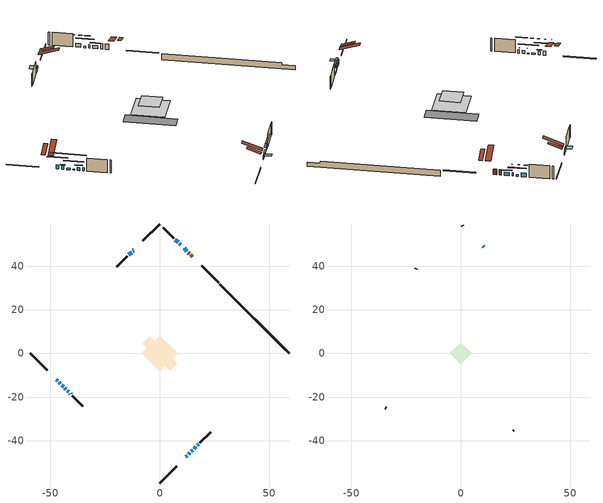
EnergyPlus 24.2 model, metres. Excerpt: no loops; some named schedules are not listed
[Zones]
conditioned space
 floor adiabatic (AdiabaticFloorConstruction): -8.14,0 0,8.14 8.14,0 0,-8.14 z2.99
 floor foundation (Slab1 construction): -7.92,4.53 -4.53,7.92 7.92,-4.53 4.53,-7.92 z-1.76
 wall outside (RimJoist1 construction): 0,-59.21 7.76,-51.45 / -59.21,0 -51.45,-7.76 / 0,59.21 -7.76,51.45 / 26.87,32.34 19.11,40.1 z0.55:0.85
 wall outside (AdiabaticWallConstruction 1): 14.95,44.26 14.15,45.06 / 13.5,45.71 13.04,46.17 z0.55:2.58
 wall outside (AdiabaticWallConstruction): 12.38,46.83 11.16,48.05 / -42.26,-16.95 -41.66,-17.55 z0.55:1.67; 11.92,-47.29 12.53,-46.68 / 13.19,-46.02 13.8,-45.41 / -47.29,-11.92 -46.68,-12.53 / 8.35,50.86 7.13,52.08 / -12.9,46.31 -14.12,45.09 z0.55:1.97; 14.45,-44.76 15.03,-44.18 z0.55:1.47; -46.02,-13.19 -45.45,-13.76 z0.55:1.92; 9.55,49.66 9.01,50.2 z0.55:1.11; 15.68,-43.53 16.51,-42.7 / -44.79,-14.42 -44,-15.21 z0.55:1.06; 17.17,-42.04 17.73,-41.48 z0.55:1.16; -43.35,-15.86 -42.91,-16.3 z0.55:0.83; -11.92,47.29 -12.24,46.97 / -41.01,-18.2 -40.65,-18.56 z0.55:1.77
 wall outside (Wall1 construction): 18.38,-40.83 23.24,-35.97 / -39.99,-19.22 -35.13,-24.08 / -14.78,44.43 -19.64,39.57 / 6.48,52.73 1.62,57.59 z0.55:5.43
 wall foundation (FoundationWall1 construction): 27.53,31.68,-1.76 27.53,31.68,0.55 56.04,3.17,0.55 56.04,3.17,-0.25 59.21,0,-0.25 59.21,0,-1.76
 window (WindowConstruction): 12.38,46.83 11.16,48.05 z0.55:1.67
 window (WindowConstruction 4): 11.92,-47.29 12.53,-46.68 z0.55:1.97
 window (WindowConstruction 5): 13.19,-46.02 13.8,-45.41 z0.55:1.97
 window (WindowConstruction 6): 14.45,-44.76 15.03,-44.18 z0.55:1.46
 window (WindowConstruction 7): -47.29,-11.92 -46.68,-12.53 z0.55:1.97
 window (WindowConstruction 8): -46.02,-13.19 -45.45,-13.76 z0.55:1.92
 window (WindowConstruction 11): 9.55,49.66 9.01,50.2 z0.55:1.11
 window (WindowConstruction 12): 15.69,-43.52 16.51,-42.7 z0.55:1.06
 window (WindowConstruction 13): 17.17,-42.04 17.72,-41.49 z0.55:1.16
 window (WindowConstruction 14): -44.79,-14.42 -44,-15.21 z0.55:1.06
 window (WindowConstruction 15): -43.34,-15.87 -42.91,-16.3 z0.55:0.83
 window (WindowConstruction 1): -42.26,-16.95 -41.66,-17.55 z0.55:1.67
 window (WindowConstruction 9): -11.92,47.29 -12.24,46.97 z0.55:1.77
 window (WindowConstruction 10): -41.01,-18.2 -40.65,-18.56 z0.55:1.77
 window (WindowConstruction 2): 8.35,50.86 7.13,52.08 z0.55:1.97
 window (WindowConstruction 3): -12.9,46.31 -14.12,45.09 z0.55:1.97
 door (Door): 14.95,44.26 14.16,45.05 z0.55:2.58
 door (Door 1): 13.5,45.71 13.04,46.17 z0.55:2.58
 ceiling adiabatic (AdiabaticFloorConstruction): 0,-8.14 8.14,0 0,8.14 -8.14,0 z2.99
 roof outside (Roof1 construction): 9.32,-49.89,5.43 5.89,-46.45,7.05 4.99,-47.36,7.05 8.42,-50.79,5.43; -49.89,-9.32,5.43 -46.45,-5.89,7.05 -47.36,-4.99,7.05 -50.79,-8.42,5.43; -9.32,49.89,5.43 -5.89,46.45,7.05 -4.99,47.36,7.05 -8.42,50.79,5.43; 17.55,41.66,5.43 14.11,38.23,7.05 15.02,37.33,7.05 18.45,40.76,5.43
attic - vented
 floor to conditioned space (Floor1 construction Reversed): -4.99,0 0,4.99 4.99,0 0,-4.99 z5.43
 wall outside (AdiabaticWallConstruction): 10.5,48.71 10.21,49 z0.55:1.77
 wall outside (Wall3 construction): 23.9,-35.31 24.2,-35.01 / -34.47,-24.74 -34.17,-25.04 / -20.29,38.92 -20.6,38.61 / 0.96,58.25 0.66,58.55 z0.55:5.43
 window (WindowConstruction 16): 10.5,48.71 10.21,49 z0.55:1.77
 roof outside (Roof2 construction): 11.26,-47.95,5.43 6.4,-43.09,7.72 5.12,-44.37,7.72 9.98,-49.23,5.43; -47.95,-11.26,5.43 -43.09,-6.4,7.72 -44.37,-5.12,7.72 -49.23,-9.98,5.43; -11.26,47.95,5.43 -6.4,43.09,7.72 -5.12,44.37,7.72 -9.98,49.23,5.43; 15.61,43.6,5.43 10.75,38.74,7.72 12.03,37.46,7.72 16.89,42.32,5.43
shading: 10.52,48.69 13.03,46.18 13.19,46.35 10.68,48.86 z2.58; 12.74,-46.47 11.71,-47.5 13.65,-49.44 14.68,-48.41 z2.27; 14.23,-44.98 12.75,-46.46 13.02,-46.72 14.5,-45.25 z2.58; 15.24,-43.97 14.24,-44.97 14.45,-45.18 15.45,-44.18 z1.76; -44.52,-14.69 -49.45,-9.76 -49.61,-9.92 -44.69,-14.85 z5.02; -45.18,-14.03 -46.29,-12.92 -46.56,-13.19 -45.45,-14.3 z2.3; 7.11,52.1 11.45,47.76 11.72,48.03 7.38,52.37 z3.8; 18.72,-40.49 13.48,-45.73 13.75,-46 18.99,-40.76 z4.18; 19.93,-39.28 14.96,-44.25 15.17,-44.46 20.14,-39.49 z4.28; -40.12,-19.09 -48.67,-10.54 -48.83,-10.7 -40.28,-19.25 z6.55; -40.71,-18.5 -45.55,-13.66 -45.71,-13.82 -40.87,-18.67 z3.95; -41.02,-18.19 -42.9,-16.31 -43.06,-16.47 -41.18,-18.35 z2.58; 4.98,54.23 10.51,48.7 10.67,48.86 5.14,54.39 z5.02; -14.33,44.88 -12.69,46.52 -14.28,48.12 -15.93,46.48 z2.27
[Building]
Building 1: Terrain=Suburbs
[Site:Location]
Mont Joli AP_QC: Latitude {deg}=48.61; Longitude {deg}=-68.21; Time Zone {hr}=-5; Elevation {m}=52; Keep Site Location Information=Yes
[Site:GroundTemperature:Shallow]
-0.843868, -3.04892, -3.2255, -2.1791, 2.02165, 6.20283, 9.82768, 12.1239, 12.319, 10.4514, 6.91898, 2.86606
[Site:WaterMainsTemperature]
Calculation Method=Schedule; Temperature Schedule=mains temperature schedule
[Material] Roughness=Rough; Thermal Absorptance=0.9
Name | Thickness {m} | Conductivity {W/m-K} | Density {kg/m3} | Specific Heat {J/kg-K} | Solar Absorptance | Visible Absorptance
asphalt or fiberglass shingles | 0.00635 | 0.162714 | 1121.4 | 1465.45 | 0.4 | 0.4
ceiling loosefill ins | 0.169333 | 0.0480833 | 16.02 | 1046.75 | 0.7 | 0.7
ceiling stud and cavity | 0.1397 | 0.26623 | 65.682 | 1177.47 | 0.7 | 0.7
concrete 4.0 in. | 0.1016 | 1.803125 | 2242.8 | 837.4 | 0.7 | 0.7
concrete 8.0 in. | 0.2032 | 1.803125 | 2242.8 | 837.4 | 0.7 | 0.7
door material | 0.04445 | 0.188738 | 512.64 | 1214.23 | 0.7 | 0.7
door material 1 | 0.04445 | 0.0451087 | 512.64 | 1214.23 | 0.7 | 0.7
floor covering | 0.0127 | 0.0433444 | 54.468 | 1339.84 | 0.6 | 0.6
floor rigid ins; wall rigid ins | 0.512978 | 0.029427 | 32.04 | 1214.23 | 0.7 | 0.7
floor stud and cavity | 0.1397 | 1.75129 | 37.0049 | 1207.88 | 0.7 | 0.7
furniture material conditioned space 1 | 0.1524 | 0.115458 | 640.8 | 1214.23 | 0.6 | 0.6
gypsum board | 0.0127 | 0.160291 | 801 | 837.4 | 0.6 | 0.6
gypsum board 1 | 0.0127 | 0.160291 | 801 | 837.4 | 0.7 | 0.7
osb sheathing 0.5 in. | 0.0127 | 0.115458 | 512.64 | 1214.23 | 0.7 | 0.7
osb sheathing 0.75 in. | 0.01905 | 0.115458 | 512.64 | 1214.23 | 0.7 | 0.7
osb sheathing 2.0 in. | 0.0508 | 0.115458 | 512.64 | 1214.23 | 0.7 | 0.7
rim joist stud and cavity | 0.0508 | 0.0643141 | 125.044 | 1163.47 | 0.6 | 0.6
roof stud and cavity | 0.0889 | 1.36387 | 78.34581 | 1123.46 | 0.7 | 0.7
wall stud and cavity | 0.1397 | 0.157732 | 139.0536 | 1170.24 | 0.7 | 0.7
wall stud and cavity 1 | 0.0889 | 6.1454 | 50.32683 | 1063.81 | 0.6 | 0.6
wall stud and cavity 2 | 0.0889 | 0.380278 | 52.3479 | 1209.89 | 0.7 | 0.7
wall stud and cavity 3 | 0.0889 | 0.391764 | 83.0341 | 1211.67 | 0.7 | 0.7
wood siding | 0.0254 | 0.102417 | 544.68 | 1172.36 | 0.4 | 0.4
wood siding 1 | 0.00254 | 0.102417 | 544.68 | 1172.36 | 0.4 | 0.4
wood siding 2; wood siding 3; wood siding 4 | 0.0254 | 0.102417 | 544.68 | 1172.36 | 0.7 | 0.7
[WindowMaterial:SimpleGlazingSystem]
Name | U-Factor {W/m2-K} | Solar Heat Gain Coefficient
WindowMaterial | 2.95994 | 0.56
WindowMaterial 1 | 2.96164 | 0.56
WindowMaterial 10 | 3.03546 | 0.46
WindowMaterial 11 | 3.08259 | 0.31
WindowMaterial 12 | 2.986628 | 0.6
WindowMaterial 2 | 2.95029 | 0.58
WindowMaterial 3 | 2.97414 | 0.54
WindowMaterial 4 | 2.95653 | 0.57
WindowMaterial 5 | 5.37025 | 0.69
WindowMaterial 6 | 5.40489 | 0.69
WindowMaterial 7 | 3.0559 | 0.43
WindowMaterial 8 | 3.03376 | 0.46
WindowMaterial 9 | 2.98606 | 0.6
[Construction]
AdiabaticFloorConstruction: floor stud and cavity, floor rigid ins, osb sheathing 0.75 in., floor covering
AdiabaticWallConstruction: wood siding 3, wall rigid ins, wall stud and cavity 2, gypsum board
AdiabaticWallConstruction 1: wood siding 4, wall rigid ins, wall stud and cavity 2, gypsum board
Door: door material
Door 1: door material 1
Floor1 construction Reversed: gypsum board, ceiling stud and cavity, ceiling loosefill ins
FoundationWall1 construction: concrete 8.0 in., gypsum board 1
furniture construction conditioned space 1: furniture material conditioned space 1
PartitionWallConstruction: gypsum board, wall stud and cavity 3, gypsum board
RimJoist1 construction: wood siding 2, osb sheathing 2.0 in., rim joist stud and cavity
Roof1 construction: asphalt or fiberglass shingles, osb sheathing 0.5 in., roof stud and cavity, gypsum board
Roof2 construction: asphalt or fiberglass shingles
Slab1 construction: concrete 4.0 in.
Wall1 construction: wood siding, osb sheathing 0.5 in., wall stud and cavity, gypsum board
Wall3 construction: wood siding 1, wall stud and cavity 1
WindowConstruction: WindowMaterial
WindowConstruction 1: WindowMaterial 1
WindowConstruction 10: WindowMaterial 6
WindowConstruction 11: WindowMaterial 7
WindowConstruction 12: WindowMaterial 8
WindowConstruction 13: WindowMaterial 9
WindowConstruction 14: WindowMaterial 10
WindowConstruction 15: WindowMaterial 11
WindowConstruction 16: WindowMaterial 12
WindowConstruction 2; WindowConstruction 3; WindowConstruction 4; WindowConstruction 5; WindowConstruction 7: WindowMaterial 2
WindowConstruction 6: WindowMaterial 3
WindowConstruction 8: WindowMaterial 4
WindowConstruction 9: WindowMaterial 5
[Zone] Multiplier=1; Part of Total Floor Area=Yes
Name | Volume {m3}
attic - vented | 18.5334
conditioned space | 481.6
[Space]
Name | Zone | Volume {m3}
attic - vented 1 | attic - vented | 18.5334
conditioned space 1 | conditioned space | 481.6
[ZoneInfiltration:EffectiveLeakageArea]
infil attic - vented 1: Zone or Space=attic - vented 1; Schedule=Always On Discrete; Effective Air Leakage Area {cm2}=1732.87; Stack Coefficient=0.000498585; Wind Coefficient=1.50865e-05
[ZoneMixing]
whole house fan mix: Zone or Space=attic - vented; Schedule=Always On Continuous; Design Flow Rate Calculation Method=Flow/Zone; Design Flow Rate {m3/s}=0; Source Zone or Space=conditioned space
[SurfaceProperty:ExposedFoundationPerimeter]
Slab1: Exposed Perimeter Calculation Method=TotalExposedPerimeter; Total Exposed Perimeter {m}=44.807
[InternalMass] Zone or ZoneList=conditioned space; Space or SpaceList=conditioned space 1
Name | Construction | Surface Area {m2}
furniture mass conditioned space 1 | furniture construction conditioned space 1 | 86.7599
partition wall mass | PartitionWallConstruction | 216.9
[Lights]
interior lighting: Zone or ZoneList or Space or SpaceList=conditioned space 1; Schedule=interior lighting schedule; Design Level Calculation Method=LightingLevel; Lighting Level {W}=343.2; Return Air Fraction=0; Fraction Radiant=0.6; Fraction Visible=0.2; Fraction Replaceable=1
[People]
occupants: Zone or ZoneList or Space or SpaceList=conditioned space 1; Number of People Schedule=occupants schedule; Number of People Calculation Method=People; Number of People=3; Fraction Radiant=0.314171; Sensible Heat Fraction=0.56303; Activity Level Schedule=occupants activity schedule; Carbon Dioxide Generation Rate {m3/s-W}=0; Enable ASHRAE 55 Comfort Warnings=No; Mean Radiant Temperature Calculation Type=EnclosureAveraged
[ElectricEquipment] Zone or ZoneList or Space or SpaceList=conditioned space 1; Design Level Calculation Method=EquipmentLevel
Name | Schedule | Design Level {W} | Fraction Latent | Fraction Radiant | Fraction Lost
clothes dryer | clothes dryer schedule | 140.772 | 0.015 | 0.081 | 0.85
clothes washer | clothes washer schedule | 32.1985 | 0.03 | 0.162 | 0.7
cooking range | cooking range schedule | 215.147 | 0.08 | 0.432 | 0.2
dishwasher | dishwasher schedule | 66.8632 | 0.3 | 0.18 | 0.4
fridge | fridge schedule | 72.9452 | 0 | 0.6 | 0
mech vent house fan | mech vent house fan schedule | 0 | 0 | 0 | 1
mech vent house fan cfis | mech vent house fan cfis schedule | 0 | 0 | 0 | 0
misc plug loads | misc plug loads schedule | 494.7 | 0.045 | 0.513 | 0.1
whole house fan | Always On Discrete | 0 | 0 | 0 | 1
[OtherEquipment] Zone or ZoneList or Space or SpaceList=conditioned space 1; Design Level Calculation Method=EquipmentLevel
Name | Fuel Type | Schedule | Design Level {W} | Fraction Latent | Fraction Radiant | Fraction Lost
clothes dryer 1 | Electricity | clothes dryer schedule | 0 | 0.015 | 0.081 | 0.85
cooking range 1 | Electricity | cooking range schedule | 0 | 0.08 | 0.432 | 0.2
general water use latent | None | general water use schedule | 62.594 | 1 | 0 | 0
general water use sensible | None | general water use schedule | -61.6891 | 0 | 0.6 | 0
mech vent house fan latent load | None | Always On Discrete | 0 | 1 | 0 | 0
mech vent house fan sensible load | None | Always On Discrete | 0 | 0 | 0 | 0
water heater energy adjustment1 | Electricity | Always On Discrete | 0.01 | 0 | 0 | 1
[ZoneInfiltration:DesignFlowRate] Zone or ZoneList or Space or SpaceList=conditioned space 1; Schedule=Always On Discrete; Design Flow Rate Calculation Method=Flow/Zone; Design Flow Rate {m3/s}=0
infil flow; natural vent flow; whole house fan flow
[Foundation:Kiva]
Foundation Kiva 1: Initial Indoor Air Temperature {C}=18; Wall Height Above Grade {m}=0.549981; Wall Depth Below Slab {m}=0.2032
[Foundation:Kiva:Settings]
Soil Conductivity {W/m-K}=0.849921; Soil Density {kg/m3}=1842.3; Soil Specific Heat {J/kg-K}=418.7; Ground Solar Absorptivity=0.9; Ground Thermal Absorptivity=0.9; Ground Surface Roughness {m}=0.03; Far-Field Width {m}=40; Deep-Ground Boundary Condition=ZeroFlux; Deep-Ground Depth {m}=40; Minimum Cell Dimension {m}=0.2; Maximum Cell Growth Coefficient=3; Simulation Timestep=Timestep
[Exterior:Lights]
exterior lighting: Schedule=exterior lighting schedule; Design Level {W}=75.6
[Schedule:Constant]
Name | Hourly Value
Always On Continuous; mech vent house fan schedule; mech vent house fan cfis schedule; Always On Discrete | 1
occupants activity schedule | 117.228
fridge schedule | 0
[Schedule:Week:Daily]
interior lighting schedule Week Rule - Jan1-Jan27: interior lighting schedule day, interior lighting schedule day, interior lighting schedule day, interior lighting schedule day, interior lighting schedule day, interior lighting schedule day, interior lighting schedule day, interior lighting schedule default day, interior lighting schedule default day, interior lighting schedule default day, interior lighting schedule default day, interior lighting schedule default day
interior lighting schedule Week Rule - Jan28-Feb3: interior lighting schedule day, interior lighting schedule day, interior lighting schedule day, interior lighting schedule day, interior lighting schedule day 1, interior lighting schedule day 1, interior lighting schedule day 1, interior lighting schedule default day, interior lighting schedule default day, interior lighting schedule default day, interior lighting schedule default day, interior lighting schedule default day
interior lighting schedule Week Rule - Feb4-Feb24: interior lighting schedule day 1, interior lighting schedule day 1, interior lighting schedule day 1, interior lighting schedule day 1, interior lighting schedule day 1, interior lighting schedule day 1, interior lighting schedule day 1, interior lighting schedule default day, interior lighting schedule default day, interior lighting schedule default day, interior lighting schedule default day, interior lighting schedule default day
interior lighting schedule Week Rule - Feb25-Mar3: interior lighting schedule day 1, interior lighting schedule day 1, interior lighting schedule day 1, interior lighting schedule day 1, interior lighting schedule day 2, interior lighting schedule day 2, interior lighting schedule day 2, interior lighting schedule default day, interior lighting schedule default day, interior lighting schedule default day, interior lighting schedule default day, interior lighting schedule default day
interior lighting schedule Week Rule - Mar4-Mar31: interior lighting schedule day 2, interior lighting schedule day 2, interior lighting schedule day 2, interior lighting schedule day 2, interior lighting schedule day 2, interior lighting schedule day 2, interior lighting schedule day 2, interior lighting schedule default day, interior lighting schedule default day, interior lighting schedule default day, interior lighting schedule default day, interior lighting schedule default day
interior lighting schedule Week Rule - Apr1-Apr28: interior lighting schedule day 3, interior lighting schedule day 3, interior lighting schedule day 3, interior lighting schedule day 3, interior lighting schedule day 3, interior lighting schedule day 3, interior lighting schedule day 3, interior lighting schedule default day, interior lighting schedule default day, interior lighting schedule default day, interior lighting schedule default day, interior lighting schedule default day
interior lighting schedule Week Rule - Apr29-May5: interior lighting schedule day 3, interior lighting schedule day 3, interior lighting schedule day 4, interior lighting schedule day 4, interior lighting schedule day 4, interior lighting schedule day 4, interior lighting schedule day 4, interior lighting schedule default day, interior lighting schedule default day, interior lighting schedule default day, interior lighting schedule default day, interior lighting schedule default day
interior lighting schedule Week Rule - May6-May26: interior lighting schedule day 4, interior lighting schedule day 4, interior lighting schedule day 4, interior lighting schedule day 4, interior lighting schedule day 4, interior lighting schedule day 4, interior lighting schedule day 4, interior lighting schedule default day, interior lighting schedule default day, interior lighting schedule default day, interior lighting schedule default day, interior lighting schedule default day
interior lighting schedule Week Rule - May27-Jun2: interior lighting schedule day 4, interior lighting schedule day 4, interior lighting schedule day 4, interior lighting schedule day 4, interior lighting schedule day 4, interior lighting schedule day 5, interior lighting schedule day 5, interior lighting schedule default day, interior lighting schedule default day, interior lighting schedule default day, interior lighting schedule default day, interior lighting schedule default day
interior lighting schedule Week Rule - Jun3-Jun30: interior lighting schedule day 5, interior lighting schedule day 5, interior lighting schedule day 5, interior lighting schedule day 5, interior lighting schedule day 5, interior lighting schedule day 5, interior lighting schedule day 5, interior lighting schedule default day, interior lighting schedule default day, interior lighting schedule default day, interior lighting schedule default day, interior lighting schedule default day
interior lighting schedule Week Rule - Jul1-Jul28: interior lighting schedule day 6, interior lighting schedule day 6, interior lighting schedule day 6, interior lighting schedule day 6, interior lighting schedule day 6, interior lighting schedule day 6, interior lighting schedule day 6, interior lighting schedule default day, interior lighting schedule default day, interior lighting schedule default day, interior lighting schedule default day, interior lighting schedule default day
interior lighting schedule Week Rule - Jul29-Aug4: interior lighting schedule day 6, interior lighting schedule day 6, interior lighting schedule day 6, interior lighting schedule day 7, interior lighting schedule day 7, interior lighting schedule day 7, interior lighting schedule day 7, interior lighting schedule default day, interior lighting schedule default day, interior lighting schedule default day, interior lighting schedule default day, interior lighting schedule default day
interior lighting schedule Week Rule - Aug5-Aug25: interior lighting schedule day 7, interior lighting schedule day 7, interior lighting schedule day 7, interior lighting schedule day 7, interior lighting schedule day 7, interior lighting schedule day 7, interior lighting schedule day 7, interior lighting schedule default day, interior lighting schedule default day, interior lighting schedule default day, interior lighting schedule default day, interior lighting schedule default day
interior lighting schedule Week Rule - Aug26-Sep1: interior lighting schedule day 7, interior lighting schedule day 7, interior lighting schedule day 7, interior lighting schedule day 7, interior lighting schedule day 7, interior lighting schedule day 7, interior lighting schedule day 8, interior lighting schedule default day, interior lighting schedule default day, interior lighting schedule default day, interior lighting schedule default day, interior lighting schedule default day
interior lighting schedule Week Rule - Sep2-Sep29: interior lighting schedule day 8, interior lighting schedule day 8, interior lighting schedule day 8, interior lighting schedule day 8, interior lighting schedule day 8, interior lighting schedule day 8, interior lighting schedule day 8, interior lighting schedule default day, interior lighting schedule default day, interior lighting schedule default day, interior lighting schedule default day, interior lighting schedule default day
interior lighting schedule Week Rule - Sep30-Oct6: interior lighting schedule day 8, interior lighting schedule day 9, interior lighting schedule day 9, interior lighting schedule day 9, interior lighting schedule day 9, interior lighting schedule day 9, interior lighting schedule day 9, interior lighting schedule default day, interior lighting schedule default day, interior lighting schedule default day, interior lighting schedule default day, interior lighting schedule default day
interior lighting schedule Week Rule - Oct7-Oct27: interior lighting schedule day 9, interior lighting schedule day 9, interior lighting schedule day 9, interior lighting schedule day 9, interior lighting schedule day 9, interior lighting schedule day 9, interior lighting schedule day 9, interior lighting schedule default day, interior lighting schedule default day, interior lighting schedule default day, interior lighting schedule default day, interior lighting schedule default day
interior lighting schedule Week Rule - Oct28-Nov3: interior lighting schedule day 9, interior lighting schedule day 9, interior lighting schedule day 9, interior lighting schedule day 9, interior lighting schedule day 10, interior lighting schedule day 10, interior lighting schedule day 10, interior lighting schedule default day, interior lighting schedule default day, interior lighting schedule default day, interior lighting schedule default day, interior lighting schedule default day
interior lighting schedule Week Rule - Nov4-Nov24: interior lighting schedule day 10, interior lighting schedule day 10, interior lighting schedule day 10, interior lighting schedule day 10, interior lighting schedule day 10, interior lighting schedule day 10, interior lighting schedule day 10, interior lighting schedule default day, interior lighting schedule default day, interior lighting schedule default day, interior lighting schedule default day, interior lighting schedule default day
interior lighting schedule Week Rule - Nov25-Dec1: interior lighting schedule day 10, interior lighting schedule day 10, interior lighting schedule day 10, interior lighting schedule day 10, interior lighting schedule day 10, interior lighting schedule day 10, interior lighting schedule day 11, interior lighting schedule default day, interior lighting schedule default day, interior lighting schedule default day, interior lighting schedule default day, interior lighting schedule default day
interior lighting schedule Week Rule - Dec2-Dec31: interior lighting schedule day 11, interior lighting schedule day 11, interior lighting schedule day 11, interior lighting schedule day 11, interior lighting schedule day 11, interior lighting schedule day 11, interior lighting schedule day 11, interior lighting schedule default day, interior lighting schedule default day, interior lighting schedule default day, interior lighting schedule default day, interior lighting schedule default day
occupants schedule Week Rule - Jan1-Dec31: occupants schedule day, occupants schedule day, occupants schedule day, occupants schedule day, occupants schedule day, occupants schedule day, occupants schedule day, occupants schedule default day, occupants schedule default day, occupants schedule default day, occupants schedule default day, occupants schedule default day
clothes dryer schedule Week Rule - Jan1-Dec31: clothes dryer schedule day, clothes dryer schedule day, clothes dryer schedule day, clothes dryer schedule day, clothes dryer schedule day, clothes dryer schedule day, clothes dryer schedule day, clothes dryer schedule default day, clothes dryer schedule default day, clothes dryer schedule default day, clothes dryer schedule default day, clothes dryer schedule default day
clothes washer schedule Week Rule - Jan1-Dec31: clothes washer schedule day, clothes washer schedule day, clothes washer schedule day, clothes washer schedule day, clothes washer schedule day, clothes washer schedule day, clothes washer schedule day, clothes washer schedule default day, clothes washer schedule default day, clothes washer schedule default day, clothes washer schedule default day, clothes washer schedule default day
cooking range schedule Week Rule - Jan1-Dec31: cooking range schedule day, cooking range schedule day, cooking range schedule day, cooking range schedule day, cooking range schedule day, cooking range schedule day, cooking range schedule day, cooking range schedule default day, cooking range schedule default day, cooking range schedule default day, cooking range schedule default day, cooking range schedule default day
dishwasher schedule Week Rule - Jan1-Dec31: dishwasher schedule day, dishwasher schedule day, dishwasher schedule day, dishwasher schedule day, dishwasher schedule day, dishwasher schedule day, dishwasher schedule day, dishwasher schedule default day, dishwasher schedule default day, dishwasher schedule default day, dishwasher schedule default day, dishwasher schedule default day
misc plug loads schedule Week Rule - Jan1-Dec31: misc plug loads schedule day, misc plug loads schedule day, misc plug loads schedule day, misc plug loads schedule day, misc plug loads schedule day, misc plug loads schedule day, misc plug loads schedule day, misc plug loads schedule default day, misc plug loads schedule default day, misc plug loads schedule default day, misc plug loads schedule default day, misc plug loads schedule default day
general water use schedule Week Rule - Jan1-Dec31: general water use schedule day, general water use schedule day, general water use schedule day, general water use schedule day, general water use schedule day, general water use schedule day, general water use schedule day, general water use schedule default day, general water use schedule default day, general water use schedule default day, general water use schedule default day, general water use schedule default day
exterior lighting schedule Week Rule - Jan1-Jan27: exterior lighting schedule day, exterior lighting schedule day, exterior lighting schedule day, exterior lighting schedule day, exterior lighting schedule day, exterior lighting schedule day, exterior lighting schedule day, exterior lighting schedule default day, exterior lighting schedule default day, exterior lighting schedule default day, exterior lighting schedule default day, exterior lighting schedule default day
exterior lighting schedule Week Rule - Jan28-Feb3: exterior lighting schedule day, exterior lighting schedule day, exterior lighting schedule day, exterior lighting schedule day, exterior lighting schedule day 1, exterior lighting schedule day 1, exterior lighting schedule day 1, exterior lighting schedule default day, exterior lighting schedule default day, exterior lighting schedule default day, exterior lighting schedule default day, exterior lighting schedule default day
exterior lighting schedule Week Rule - Feb4-Feb24: exterior lighting schedule day 1, exterior lighting schedule day 1, exterior lighting schedule day 1, exterior lighting schedule day 1, exterior lighting schedule day 1, exterior lighting schedule day 1, exterior lighting schedule day 1, exterior lighting schedule default day, exterior lighting schedule default day, exterior lighting schedule default day, exterior lighting schedule default day, exterior lighting schedule default day
exterior lighting schedule Week Rule - Feb25-Mar3: exterior lighting schedule day 1, exterior lighting schedule day 1, exterior lighting schedule day 1, exterior lighting schedule day 1, exterior lighting schedule day 2, exterior lighting schedule day 2, exterior lighting schedule day 2, exterior lighting schedule default day, exterior lighting schedule default day, exterior lighting schedule default day, exterior lighting schedule default day, exterior lighting schedule default day
exterior lighting schedule Week Rule - Mar4-Mar31: exterior lighting schedule day 2, exterior lighting schedule day 2, exterior lighting schedule day 2, exterior lighting schedule day 2, exterior lighting schedule day 2, exterior lighting schedule day 2, exterior lighting schedule day 2, exterior lighting schedule default day, exterior lighting schedule default day, exterior lighting schedule default day, exterior lighting schedule default day, exterior lighting schedule default day
exterior lighting schedule Week Rule - Apr1-Apr28: exterior lighting schedule day 3, exterior lighting schedule day 3, exterior lighting schedule day 3, exterior lighting schedule day 3, exterior lighting schedule day 3, exterior lighting schedule day 3, exterior lighting schedule day 3, exterior lighting schedule default day, exterior lighting schedule default day, exterior lighting schedule default day, exterior lighting schedule default day, exterior lighting schedule default day
exterior lighting schedule Week Rule - Apr29-May5: exterior lighting schedule day 3, exterior lighting schedule day 3, exterior lighting schedule day 4, exterior lighting schedule day 4, exterior lighting schedule day 4, exterior lighting schedule day 4, exterior lighting schedule day 4, exterior lighting schedule default day, exterior lighting schedule default day, exterior lighting schedule default day, exterior lighting schedule default day, exterior lighting schedule default day
exterior lighting schedule Week Rule - May6-May26: exterior lighting schedule day 4, exterior lighting schedule day 4, exterior lighting schedule day 4, exterior lighting schedule day 4, exterior lighting schedule day 4, exterior lighting schedule day 4, exterior lighting schedule day 4, exterior lighting schedule default day, exterior lighting schedule default day, exterior lighting schedule default day, exterior lighting schedule default day, exterior lighting schedule default day
exterior lighting schedule Week Rule - May27-Jun2: exterior lighting schedule day 4, exterior lighting schedule day 4, exterior lighting schedule day 4, exterior lighting schedule day 4, exterior lighting schedule day 4, exterior lighting schedule day 5, exterior lighting schedule day 5, exterior lighting schedule default day, exterior lighting schedule default day, exterior lighting schedule default day, exterior lighting schedule default day, exterior lighting schedule default day
exterior lighting schedule Week Rule - Jun3-Jun30: exterior lighting schedule day 5, exterior lighting schedule day 5, exterior lighting schedule day 5, exterior lighting schedule day 5, exterior lighting schedule day 5, exterior lighting schedule day 5, exterior lighting schedule day 5, exterior lighting schedule default day, exterior lighting schedule default day, exterior lighting schedule default day, exterior lighting schedule default day, exterior lighting schedule default day
exterior lighting schedule Week Rule - Jul1-Jul28: exterior lighting schedule day 6, exterior lighting schedule day 6, exterior lighting schedule day 6, exterior lighting schedule day 6, exterior lighting schedule day 6, exterior lighting schedule day 6, exterior lighting schedule day 6, exterior lighting schedule default day, exterior lighting schedule default day, exterior lighting schedule default day, exterior lighting schedule default day, exterior lighting schedule default day
exterior lighting schedule Week Rule - Jul29-Aug4: exterior lighting schedule day 6, exterior lighting schedule day 6, exterior lighting schedule day 6, exterior lighting schedule day 7, exterior lighting schedule day 7, exterior lighting schedule day 7, exterior lighting schedule day 7, exterior lighting schedule default day, exterior lighting schedule default day, exterior lighting schedule default day, exterior lighting schedule default day, exterior lighting schedule default day
exterior lighting schedule Week Rule - Aug5-Aug25: exterior lighting schedule day 7, exterior lighting schedule day 7, exterior lighting schedule day 7, exterior lighting schedule day 7, exterior lighting schedule day 7, exterior lighting schedule day 7, exterior lighting schedule day 7, exterior lighting schedule default day, exterior lighting schedule default day, exterior lighting schedule default day, exterior lighting schedule default day, exterior lighting schedule default day
exterior lighting schedule Week Rule - Aug26-Sep1: exterior lighting schedule day 7, exterior lighting schedule day 7, exterior lighting schedule day 7, exterior lighting schedule day 7, exterior lighting schedule day 7, exterior lighting schedule day 7, exterior lighting schedule day 8, exterior lighting schedule default day, exterior lighting schedule default day, exterior lighting schedule default day, exterior lighting schedule default day, exterior lighting schedule default day
exterior lighting schedule Week Rule - Sep2-Sep29: exterior lighting schedule day 8, exterior lighting schedule day 8, exterior lighting schedule day 8, exterior lighting schedule day 8, exterior lighting schedule day 8, exterior lighting schedule day 8, exterior lighting schedule day 8, exterior lighting schedule default day, exterior lighting schedule default day, exterior lighting schedule default day, exterior lighting schedule default day, exterior lighting schedule default day
exterior lighting schedule Week Rule - Sep30-Oct6: exterior lighting schedule day 8, exterior lighting schedule day 9, exterior lighting schedule day 9, exterior lighting schedule day 9, exterior lighting schedule day 9, exterior lighting schedule day 9, exterior lighting schedule day 9, exterior lighting schedule default day, exterior lighting schedule default day, exterior lighting schedule default day, exterior lighting schedule default day, exterior lighting schedule default day
exterior lighting schedule Week Rule - Oct7-Oct27: exterior lighting schedule day 9, exterior lighting schedule day 9, exterior lighting schedule day 9, exterior lighting schedule day 9, exterior lighting schedule day 9, exterior lighting schedule day 9, exterior lighting schedule day 9, exterior lighting schedule default day, exterior lighting schedule default day, exterior lighting schedule default day, exterior lighting schedule default day, exterior lighting schedule default day
exterior lighting schedule Week Rule - Oct28-Nov3: exterior lighting schedule day 9, exterior lighting schedule day 9, exterior lighting schedule day 9, exterior lighting schedule day 9, exterior lighting schedule day 10, exterior lighting schedule day 10, exterior lighting schedule day 10, exterior lighting schedule default day, exterior lighting schedule default day, exterior lighting schedule default day, exterior lighting schedule default day, exterior lighting schedule default day
exterior lighting schedule Week Rule - Nov4-Nov24: exterior lighting schedule day 10, exterior lighting schedule day 10, exterior lighting schedule day 10, exterior lighting schedule day 10, exterior lighting schedule day 10, exterior lighting schedule day 10, exterior lighting schedule day 10, exterior lighting schedule default day, exterior lighting schedule default day, exterior lighting schedule default day, exterior lighting schedule default day, exterior lighting schedule default day
[Schedule:Year]
interior lighting schedule: interior lighting schedule Week Rule - Jan1-Jan27, 1, 1, 1, 27, interior lighting schedule Week Rule - Jan28-Feb3, 1, 28, 2, 3, interior lighting schedule Week Rule - Feb4-Feb24, 2, 4, 2, 24, interior lighting schedule Week Rule - Feb25-Mar3, 2, 25, 3, 3, interior lighting schedule Week Rule - Mar4-Mar31, 3, 4, 3, 31, interior lighting schedule Week Rule - Apr1-Apr28, 4, 1, 4, 28, interior lighting schedule Week Rule - Apr29-May5, 4, 29, 5, 5, interior lighting schedule Week Rule - May6-May26, 5, 6, 5, 26, interior lighting schedule Week Rule - May27-Jun2, 5, 27, 6, 2, interior lighting schedule Week Rule - Jun3-Jun30, 6, 3, 6, 30, interior lighting schedule Week Rule - Jul1-Jul28, 7, 1, 7, 28, interior lighting schedule Week Rule - Jul29-Aug4, 7, 29, 8, 4, interior lighting schedule Week Rule - Aug5-Aug25, 8, 5, 8, 25, interior lighting schedule Week Rule - Aug26-Sep1, 8, 26, 9, 1, interior lighting schedule Week Rule - Sep2-Sep29, 9, 2, 9, 29, interior lighting schedule Week Rule - Sep30-Oct6, 9, 30, 10, 6, interior lighting schedule Week Rule - Oct7-Oct27, 10, 7, 10, 27, interior lighting schedule Week Rule - Oct28-Nov3, 10, 28, 11, 3, interior lighting schedule Week Rule - Nov4-Nov24, 11, 4, 11, 24, interior lighting schedule Week Rule - Nov25-Dec1, 11, 25, 12, 1, interior lighting schedule Week Rule - Dec2-Dec31, 12, 2, 12, 31
occupants schedule: occupants schedule Week Rule - Jan1-Dec31, 1, 1, 12, 31
clothes dryer schedule: clothes dryer schedule Week Rule - Jan1-Dec31, 1, 1, 12, 31
clothes washer schedule: clothes washer schedule Week Rule - Jan1-Dec31, 1, 1, 12, 31
cooking range schedule: cooking range schedule Week Rule - Jan1-Dec31, 1, 1, 12, 31
dishwasher schedule: dishwasher schedule Week Rule - Jan1-Dec31, 1, 1, 12, 31
misc plug loads schedule: misc plug loads schedule Week Rule - Jan1-Dec31, 1, 1, 12, 31
general water use schedule: general water use schedule Week Rule - Jan1-Dec31, 1, 1, 12, 31
exterior lighting schedule: exterior lighting schedule Week Rule - Jan1-Jan27, 1, 1, 1, 27, exterior lighting schedule Week Rule - Jan28-Feb3, 1, 28, 2, 3, exterior lighting schedule Week Rule - Feb4-Feb24, 2, 4, 2, 24, exterior lighting schedule Week Rule - Feb25-Mar3, 2, 25, 3, 3, exterior lighting schedule Week Rule - Mar4-Mar31, 3, 4, 3, 31, exterior lighting schedule Week Rule - Apr1-Apr28, 4, 1, 4, 28, exterior lighting schedule Week Rule - Apr29-May5, 4, 29, 5, 5, exterior lighting schedule Week Rule - May6-May26, 5, 6, 5, 26, exterior lighting schedule Week Rule - May27-Jun2, 5, 27, 6, 2, exterior lighting schedule Week Rule - Jun3-Jun30, 6, 3, 6, 30, exterior lighting schedule Week Rule - Jul1-Jul28, 7, 1, 7, 28, exterior lighting schedule Week Rule - Jul29-Aug4, 7, 29, 8, 4, exterior lighting schedule Week Rule - Aug5-Aug25, 8, 5, 8, 25, exterior lighting schedule Week Rule - Aug26-Sep1, 8, 26, 9, 1, exterior lighting schedule Week Rule - Sep2-Sep29, 9, 2, 9, 29, exterior lighting schedule Week Rule - Sep30-Oct6, 9, 30, 10, 6, exterior lighting schedule Week Rule - Oct7-Oct27, 10, 7, 10, 27, exterior lighting schedule Week Rule - Oct28-Nov3, 10, 28, 11, 3, exterior lighting schedule Week Rule - Nov4-Nov24, 11, 4, 11, 24, exterior lighting schedule Week Rule - Nov25-Dec1, 11, 25, 12, 1, exterior lighting schedule Week Rule - Dec2-Dec31, 12, 2, 12, 31
[Schedule:Compact]
mains temperature schedule: Through: 01/01, For: AllDays, Until: 24:00, 4.55833, Through: 01/02, For: AllDays, Until: 24:00, 4.48833, Through: 01/03, For: AllDays, Until: 24:00, 4.41944, Through: 01/04, For: AllDays, Until: 24:00, 4.35111, Through: 01/05, For: AllDays, Until: 24:00, 4.28389, Through: 01/06, For: AllDays, Until: 24:00, 4.21778, Through: 01/07, For: AllDays, Until: 24:00, 4.15278, Through: 01/08, For: AllDays, Until: 24:00, 4.08889, Through: 01/09, For: AllDays, Until: 24:00, 4.02611, Through: 01/10, For: AllDays, Until: 24:00, 3.96444, Through: 01/11, For: AllDays, Until: 24:00, 3.90333, Through: 01/12, For: AllDays, Until: 24:00, 3.84389, Through: 01/13, For: AllDays, Until: 24:00, 3.78556, Through: 01/14, For: AllDays, Until: 24:00, 3.72833, Through: 01/15, For: AllDays, Until: 24:00, 3.67222, Through: 01/16, For: AllDays, Until: 24:00, 3.61722, Through: 01/17, For: AllDays, Until: 24:00, 3.56333, Through: 01/18, For: AllDays, Until: 24:00, 3.51111, Through: 01/19, For: AllDays, Until: 24:00, 3.46, Through: 01/20, For: AllDays, Until: 24:00, 3.41, Through: 01/21, For: AllDays, Until: 24:00, 3.36111, Through: 01/22, For: AllDays, Until: 24:00, 3.31389, Through: 01/23, For: AllDays, Until: 24:00, 3.26778, Through: 01/24, For: AllDays, Until: 24:00, 3.22278, Through: 01/25, For: AllDays, Until: 24:00, 3.17944, Through: 01/26, For: AllDays, Until: 24:00, 3.13722, Through: 01/27, For: AllDays, Until: 24:00, 3.09667, Through: 01/28, For: AllDays, Until: 24:00, 3.05722, Through: 01/29, For: AllDays, Until: 24:00, 3.01944, Through: 01/30, For: AllDays, Until: 24:00, 2.98278, Through: 01/31, For: AllDays, Until: 24:00, 2.94778, Through: 02/01, For: AllDays, Until: 24:00, 2.91389, Through: 02/02, For: AllDays, Until: 24:00, 2.88167, Through: 02/03, For: AllDays, Until: 24:00, 2.85056, Through: 02/04, For: AllDays, Until: 24:00, 2.82111, Through: 02/05, For: AllDays, Until: 24:00, 2.79278, Through: 02/06, For: AllDays, Until: 24:00, 2.76667, Through: 02/07, For: AllDays, Until: 24:00, 2.74111, Through: 02/08, For: AllDays, Until: 24:00, 2.71778, Through: 02/09, For: AllDays, Until: 24:00, 2.69556, Through: 02/10, For: AllDays, Until: 24:00, 2.675, Through: 02/11, For: AllDays, Until: 24:00, 2.65556, Through: 02/12, For: AllDays, Until: 24:00, 2.63833, Through: 02/13, For: AllDays, Until: 24:00, 2.62222, Through: 02/14, For: AllDays, Until: 24:00, 2.60722, Through: 02/15, For: AllDays, Until: 24:00, 2.59389, Through: 02/16, For: AllDays, Until: 24:00, 2.58278, Through: 02/17, For: AllDays, Until: 24:00, 2.57222, Through: 02/18, For: AllDays, Until: 24:00, 2.56389, Through: 02/19, For: AllDays, Until: 24:00, 2.55667, Through: 02/20, For: AllDays, Until: 24:00, 2.55111, Through: 02/21, For: AllDays, Until: 24:00, 2.54722, Through: 02/22, For: AllDays, Until: 24:00, 2.545, Through: 02/23, For: AllDays, Until: 24:00, 2.54389, Through: 02/24, For: AllDays, Until: 24:00, 2.54444, Through: 02/25, For: AllDays, Until: 24:00, 2.54667, Through: 02/26, For: AllDays, Until: 24:00, 2.55056, Through: 02/27, For: AllDays, Until: 24:00, 2.55556, Through: 02/28, For: AllDays, Until: 24:00, 2.56222, Through: 03/01, For: AllDays, Until: 24:00, 2.57056, Through: 03/02, For: AllDays, Until: 24:00, 2.58, Through: 03/03, For: AllDays, Until: 24:00, 2.59167, Through: 03/04, For: AllDays, Until: 24:00, 2.60444, Through: 03/05, For: AllDays, Until: 24:00, 2.61889, Through: 03/06, For: AllDays, Until: 24:00, 2.63444, Through: 03/07, For: AllDays, Until: 24:00, 2.65167, Through: 03/08, For: AllDays, Until: 24:00, 2.67056, Through: 03/09, For: AllDays, Until: 24:00, 2.69111, Through: 03/10, For: AllDays, Until: 24:00, 2.71278, Through: 03/11, For: AllDays, Until: 24:00, 2.73611, Through: 03/12, For: AllDays, Until: 24:00, 2.76111, Through: 03/13, For: AllDays, Until: 24:00, 2.78722, Through: 03/14, For: AllDays, Until: 24:00, 2.815, Through: 03/15, For: AllDays, Until: 24:00, 2.84389, Through: 03/16, For: AllDays, Until: 24:00, 2.87444, Through: 03/17, For: AllDays, Until: 24:00, 2.90667, Through: 03/18, For: AllDays, Until: 24:00, 2.94, Through: 03/19, For: AllDays, Until: 24:00, 2.975, Through: 03/20, For: AllDays, Until: 24:00, 3.01111, Through: 03/21, For: AllDays, Until: 24:00, 3.04889, Through: 03/22, For: AllDays, Until: 24:00, 3.08833, Through: 03/23, For: AllDays, Until: 24:00, 3.12833, Through: 03/24, For: AllDays, Until: 24:00, 3.17056, Through: 03/25, For: AllDays, Until: 24:00, 3.21333, Through: 03/26, For: AllDays, Until: 24:00, 3.25778, Through: 03/27, For: AllDays, Until: 24:00, 3.30389, Through: 03/28, For: AllDays, Until: 24:00, 3.35111, Through: 03/29, For: AllDays, Until: 24:00, 3.39944, Through: 03/30, For: AllDays, Until: 24:00, 3.44889, Through: 03/31, For: AllDays, Until: 24:00, 3.5, Through: 04/01, For: AllDays, Until: 24:00, 3.55222, Through: 04/02, For: AllDays, Until: 24:00, 3.60556, Through: 04/03, For: AllDays, Until: 24:00, 3.66, Through: 04/04, For: AllDays, Until: 24:00, 3.71611, Through: 04/05, For: AllDays, Until: 24:00, 3.77278, Through: 04/06, For: AllDays, Until: 24:00, 3.83111, Through: 04/07, For: AllDays, Until: 24:00, 3.89056, Through: 04/08, For: AllDays, Until: 24:00, 3.95111, Through: 04/09, For: AllDays, Until: 24:00, 4.01278, Through: 04/10, For: AllDays, Until: 24:00, 4.075, Through: 04/11, For: AllDays, Until: 24:00, 4.13889, Through: 04/12, For: AllDays, Until: 24:00, 4.20389, Through: 04/13, For: AllDays, Until: 24:00, 4.27, Through: 04/14, For: AllDays, Until: 24:00, 4.33667, Through: 04/15, For: AllDays, Until: 24:00, 4.40444, Through: 04/16, For: AllDays, Until: 24:00, 4.47333, Through: 04/17, For: AllDays, Until: 24:00, 4.54333, Through: 04/18, For: AllDays, Until: 24:00, 4.61389, Through: 04/19, For: AllDays, Until: 24:00, 4.68556, Through: 04/20, For: AllDays, Until: 24:00, 4.75833, Through: 04/21, For: AllDays, Until: 24:00, 4.83167, Through: 04/22, For: AllDays, Until: 24:00, 4.90611, Through: 04/23, For: AllDays, Until: 24:00, 4.98111, Through: 04/24, For: AllDays, Until: 24:00, 5.05722, Through: 04/25, For: AllDays, Until: 24:00, 5.13389, Through: 04/26, For: AllDays, Until: 24:00, 5.21167, Through: 04/27, For: AllDays, Until: 24:00, 5.29, Through: 04/28, For: AllDays, Until: 24:00, 5.36889, Through: 04/29, For: AllDays, Until: 24:00, 5.44833, Through: 04/30, For: AllDays, Until: 24:00, 5.52889, Through: 05/01, For: AllDays, Until: 24:00, 5.61, Through: 05/02, For: AllDays, Until: 24:00, 5.69111, Through: 05/03, For: AllDays, Until: 24:00, 5.77333, Through: 05/04, For: AllDays, Until: 24:00, 5.85667, Through: 05/05, For: AllDays, Until: 24:00, 5.94, Through: 05/06, For: AllDays, Until: 24:00, 6.02389, Through: 05/07, For: AllDays, Until: 24:00, 6.10778, Through: 05/08, For: AllDays, Until: 24:00, 6.19278, Through: 05/09, For: AllDays, Until: 24:00, 6.27833, Through: 05/10, For: AllDays, Until: 24:00, 6.36389, Through: 05/11, For: AllDays, Until: 24:00, 6.45, Through: 05/12, For: AllDays, Until: 24:00, 6.53667, Through: 05/13, For: AllDays, Until: 24:00, 6.62333, Through: 05/14, For: AllDays, Until: 24:00, 6.71056, Through: 05/15, For: AllDays, Until: 24:00, 6.79778, Through: 05/16, For: AllDays, Until: 24:00, 6.88556, Through: 05/17, For: AllDays, Until: 24:00, 6.97389, Through: 05/18, For: AllDays, Until: 24:00, 7.06222, Through: 05/19, For: AllDays, Until: 24:00, 7.15056, Through: 05/20, For: AllDays, Until: 24:00, 7.23889, Through: 05/21, For: AllDays, Until: 24:00, 7.32778, Through: 05/22, For: AllDays, Until: 24:00, 7.41667, Through: 05/23, For: AllDays, Until: 24:00, 7.50556, Through: 05/24, For: AllDays, Until: 24:00, 7.59444, Through: 05/25, For: AllDays, Until: 24:00, 7.68333, Through: 05/26, For: AllDays, Until: 24:00, 7.77278, Through: 05/27, For: AllDays, Until: 24:00, 7.86167, Through: 05/28, For: AllDays, Until: 24:00, 7.95056, Through: 05/29, For: AllDays, Until: 24:00, 8.03944, Through: 05/30, For: AllDays, Until: 24:00, 8.12833, Through: 05/31, For: AllDays, Until: 24:00, 8.21722, Through: 06/01, For: AllDays, Until: 24:00, 8.30556, Through: 06/02, For: AllDays, Until: 24:00, 8.39389, Through: 06/03, For: AllDays, Until: 24:00, 8.48222, Through: 06/04, For: AllDays, Until: 24:00, 8.57, Through: 06/05, For: AllDays, Until: 24:00, 8.65778, Through: 06/06, For: AllDays, Until: 24:00, 8.745, Through: 06/07, For: AllDays, Until: 24:00, 8.83222, Through: 06/08, For: AllDays, Until: 24:00, 8.91889, Through: 06/09, For: AllDays, Until: 24:00, 9.00556, Through: 06/10, For: AllDays, Until: 24:00, 9.09167, Through: 06/11, For: AllDays, Until: 24:00, 9.17722, Through: 06/12, For: AllDays, Until: 24:00, 9.26222, Through: 06/13, For: AllDays, Until: 24:00, 9.34722, Through: 06/14, For: AllDays, Until: 24:00, 9.43111, Through: 06/15, For: AllDays, Until: 24:00, 9.515, Through: 06/16, For: AllDays, Until: 24:00, 9.59833, Through: 06/17, For: AllDays, Until: 24:00, 9.68111, Through: 06/18, For: AllDays, Until: 24:00, 9.76333, Through: 06/19, For: AllDays, Until: 24:00, 9.84444, Through: 06/20, For: AllDays, Until: 24:00, 9.92556, Through: 06/21, For: AllDays, Until: 24:00, 10.0056, Through: 06/22, For: AllDays, Until: 24:00, 10.085, Through: 06/23, For: AllDays, Until: 24:00, 10.1639, Through: 06/24, For: AllDays, Until: 24:00, 10.2422, Through: 06/25, For: AllDays, Until: 24:00, 10.3194, Through: 06/26, For: AllDays, Until: 24:00, 10.3961, Through: 06/27, For: AllDays, Until: 24:00, 10.4717, Through: 06/28, For: AllDays, Until: 24:00, 10.5467, Through: 06/29, For: AllDays, Until: 24:00, 10.6206, Through: 06/30, For: AllDays, Until: 24:00, 10.6939, Through: 07/01, For: AllDays, Until: 24:00, 10.7667, Through: 07/02, For: AllDays, Until: 24:00, 10.8378, Through: 07/03, For: AllDays, Until: 24:00, 10.9083, Through: 07/04, For: AllDays, Until: 24:00, 10.9783, Through: 07/05, For: AllDays, Until: 24:00, 11.0467, Through: 07/06, For: AllDays, Until: 24:00, 11.1144, Through: 07/07, For: AllDays, Until: 24:00, 11.1811, Through: 07/08, For: AllDays, Until: 24:00, 11.2467, Through: 07/09, For: AllDays, Until: 24:00, 11.3111, Through: 07/10, For: AllDays, Until: 24:00, 11.375, Through: 07/11, For: AllDays, Until: 24:00, 11.4372, Through: 07/12, For: AllDays, Until: 24:00, 11.4989, Through: 07/13, For: AllDays, Until: 24:00, 11.5589, Through: 07/14, For: AllDays, Until: 24:00, 11.6178, Through: 07/15, For: AllDays, Until: 24:00, 11.6761, Through: 07/16, For: AllDays, Until: 24:00, 11.7328, Through: 07/17, For: AllDays, Until: 24:00, 11.7883, Through: 07/18, For: AllDays, Until: 24:00, 11.8428, Through: 07/19, For: AllDays, Until: 24:00, 11.8956, Through: 07/20, For: AllDays, Until: 24:00, 11.9478, Through: 07/21, For: AllDays, Until: 24:00, 11.9983, Through: 07/22, For: AllDays, Until: 24:00, 12.0478, Through: 07/23, For: AllDays, Until: 24:00, 12.0956, Through: 07/24, For: AllDays, Until: 24:00, 12.1428, Through: 07/25, For: AllDays, Until: 24:00, 12.1883, Through: 07/26, For: AllDays, Until: 24:00, 12.2322, Through: 07/27, For: AllDays, Until: 24:00, 12.275, Through: 07/28, For: AllDays, Until: 24:00, 12.3167, Through: 07/29, For: AllDays, Until: 24:00, 12.3567, Through: 07/30, For: AllDays, Until: 24:00, 12.3956, Through: 07/31, For: AllDays, Until: 24:00, 12.4328, Through: 08/01, For: AllDays, Until: 24:00, 12.4689, Through: 08/02, For: AllDays, Until: 24:00, 12.5033, Through: 08/03, For: AllDays, Until: 24:00, 12.5367, Through: 08/04, For: AllDays, Until: 24:00, 12.5683, Through: 08/05, For: AllDays, Until: 24:00, 12.5983, Through: 08/06, For: AllDays, Until: 24:00, 12.6272, Through: 08/07, For: AllDays, Until: 24:00, 12.6544, Through: 08/08, For: AllDays, Until: 24:00, 12.6806, Through: 08/09, For: AllDays, Until: 24:00, 12.705, Through: 08/10, For: AllDays, Until: 24:00, 12.7278, Through: 08/11, For: AllDays, Until: 24:00, 12.7494, Through: 08/12, For: AllDays, Until: 24:00, 12.7694, Through: 08/13, For: AllDays, Until: 24:00, 12.7878, Through: 08/14, For: AllDays, Until: 24:00, 12.805, Through: 08/15, For: AllDays, Until: 24:00, 12.8206, Through: 08/16, For: AllDays, Until: 24:00, 12.8344, Through: 08/17, For: AllDays, Until: 24:00, 12.8467, Through: 08/18, For: AllDays, Until: 24:00, 12.8578, Through: 08/19, For: AllDays, Until: 24:00, 12.8672, Through: 08/20, For: AllDays, Until: 24:00, 12.875, Through: 08/21, For: AllDays, Until: 24:00, 12.8817, Through: 08/22, For: AllDays, Until: 24:00, 12.8867, Through: 08/23, For: AllDays, Until: 24:00, 12.89, Through: 08/24, For: AllDays, Until: 24:00, 12.8917, Through: 08/25, For: AllDays, Until: 24:00, 12.8917, Through: 08/26, For: AllDays, Until: 24:00, 12.8906, Through: 08/27, For: AllDays, Until: 24:00, 12.8878, Through: 08/28, For: AllDays, Until: 24:00, 12.8833, Through: 08/29, For: AllDays, Until: 24:00, 12.8772, Through: 08/30, For: AllDays, Until: 24:00, 12.87, Through: 08/31, For: AllDays, Until: 24:00, 12.8611, Through: 09/01, For: AllDays, Until: 24:00, 12.8506, Through: 09/02, For: AllDays, Until: 24:00, 12.8389, Through: 09/03, For: AllDays, Until: 24:00, 12.825, Through: 09/04, For: AllDays, Until: 24:00, 12.81, Through: 09/05, For: AllDays, Until: 24:00, 12.7939, Through: 09/06, For: AllDays, Until: 24:00, 12.7756, Through: 09/07, For: AllDays, Until: 24:00, 12.7561, Through: 09/08, For: AllDays, Until: 24:00, 12.735, Through: 09/09, For: AllDays, Until: 24:00, 12.7128, Through: 09/10, For: AllDays, Until: 24:00, 12.6889, Through: 09/11, For: AllDays, Until: 24:00, 12.6633, Through: 09/12, For: AllDays, Until: 24:00, 12.6367, Through: 09/13, For: AllDays, Until: 24:00, 12.6078, Through: 09/14, For: AllDays, Until: 24:00, 12.5783, Through: 09/15, For: AllDays, Until: 24:00, 12.5472, Through: 09/16, For: AllDays, Until: 24:00, 12.5144, Through: 09/17, For: AllDays, Until: 24:00, 12.48, Through: 09/18, For: AllDays, Until: 24:00, 12.4444, Through: 09/19, For: AllDays, Until: 24:00, 12.4078, Through: 09/20, For: AllDays, Until: 24:00, 12.3694, Through: 09/21, For: AllDays, Until: 24:00, 12.33, Through: 09/22, For: AllDays, Until: 24:00, 12.2889, Through: 09/23, For: AllDays, Until: 24:00, 12.2467, Through: 09/24, For: AllDays, Until: 24:00, 12.2028, Through: 09/25, For: AllDays, Until: 24:00, 12.1578, Through: 09/26, For: AllDays, Until: 24:00, 12.1111, Through: 09/27, For: AllDays, Until: 24:00, 12.0633, Through: 09/28, For: AllDays, Until: 24:00, 12.0144, Through: 09/29, For: AllDays, Until: 24:00, 11.9644, Through: 09/30, For: AllDays, Until: 24:00, 11.9128, Through: 10/01, For: AllDays, Until: 24:00, 11.86, Through: 10/02, For: AllDays, Until: 24:00, 11.8061, Through: 10/03, For: AllDays, Until: 24:00, 11.7511, Through: 10/04, For: AllDays, Until: 24:00, 11.6944, Through: 10/05, For: AllDays, Until: 24:00, 11.6372, Through: 10/06, For: AllDays, Until: 24:00, 11.5783, Through: 10/07, For: AllDays, Until: 24:00, 11.5183, Through: 10/08, For: AllDays, Until: 24:00, 11.4578, Through: 10/09, For: AllDays, Until: 24:00, 11.3956, Through: 10/10, For: AllDays, Until: 24:00, 11.3322, Through: 10/11, For: AllDays, Until: 24:00, 11.2678, Through: 10/12, For: AllDays, Until: 24:00, 11.2028, Through: 10/13, For: AllDays, Until: 24:00, 11.1367, Through: 10/14, For: AllDays, Until: 24:00, 11.0689, Through: 10/15, For: AllDays, Until: 24:00, 11.0006, Through: 10/16, For: AllDays, Until: 24:00, 10.9317, Through: 10/17, For: AllDays, Until: 24:00, 10.8611, Through: 10/18, For: AllDays, Until: 24:00, 10.79, Through: 10/19, For: AllDays, Until: 24:00, 10.7178, Through: 10/20, For: AllDays, Until: 24:00, 10.645, Through: 10/21, For: AllDays, Until: 24:00, 10.5711, Through: 10/22, For: AllDays, Until: 24:00, 10.4961, Through: 10/23, For: AllDays, Until: 24:00, 10.4211, Through: 10/24, For: AllDays, Until: 24:00, 10.3444, Through: 10/25, For: AllDays, Until: 24:00, 10.2672, Through: 10/26, For: AllDays, Until: 24:00, 10.1894, Through: 10/27, For: AllDays, Until: 24:00, 10.1111, Through: 10/28, For: AllDays, Until: 24:00, 10.0317, Through: 10/29, For: AllDays, Until: 24:00, 9.95167, Through: 10/30, For: AllDays, Until: 24:00, 9.87111, Through: 10/31, For: AllDays, Until: 24:00, 9.79, Through: 11/01, For: AllDays, Until: 24:00, 9.70778, Through: 11/02, For: AllDays, Until: 24:00, 9.62556, Through: 11/03, For: AllDays, Until: 24:00, 9.54222, Through: 11/04, For: AllDays, Until: 24:00, 9.45889, Through: 11/05, For: AllDays, Until: 24:00, 9.37444, Through: 11/06, For: AllDays, Until: 24:00, 9.29, Through: 11/07, For: AllDays, Until: 24:00, 9.205, Through: 11/08, For: AllDays, Until: 24:00, 9.11944, Through: 11/09, For: AllDays, Until: 24:00, 9.03389, Through: 11/10, For: AllDays, Until: 24:00, 8.94722, Through: 11/11, For: AllDays, Until: 24:00, 8.86056, Through: 11/12, For: AllDays, Until: 24:00, 8.77389, Through: 11/13, For: AllDays, Until: 24:00, 8.68611, Through: 11/14, For: AllDays, Until: 24:00, 8.59889, Through: 11/15, For: AllDays, Until: 24:00, 8.51111, Through: 11/16, For: AllDays, Until: 24:00, 8.42278, Through: 11/17, For: AllDays, Until: 24:00, 8.33444, Through: 11/18, For: AllDays, Until: 24:00, 8.24611, Through: 11/19, For: AllDays, Until: 24:00, 8.15722, Through: 11/20, For: AllDays, Until: 24:00, 8.06833, Through: 11/21, For: AllDays, Until: 24:00, 7.97944, Through: 11/22, For: AllDays, Until: 24:00, 7.89056, Through: 11/23, For: AllDays, Until: 24:00, 7.80167, Through: 11/24, For: AllDays, Until: 24:00, 7.71278, Through: 11/25, For: AllDays, Until: 24:00, 7.62389, Through: 11/26, For: AllDays, Until: 24:00, 7.53444, Through: 11/27, For: AllDays, Until: 24:00, 7.44556, Through: 11/28, For: AllDays, Until: 24:00, 7.35667, Through: 11/29, For: AllDays, Until: 24:00, 7.26778, Through: 11/30, For: AllDays, Until: 24:00, 7.17944, Through: 12/01, For: AllDays, Until: 24:00, 7.09111, Through: 12/02, For: AllDays, Until: 24:00, 7.00278, Through: 12/03, For: AllDays, Until: 24:00, 6.91444, Through: 12/04, For: AllDays, Until: 24:00, 6.82667, Through: 12/05, For: AllDays, Until: 24:00, 6.73889, Through: 12/06, For: AllDays, Until: 24:00, 6.65167, Through: 12/07, For: AllDays, Until: 24:00, 6.565, Through: 12/08, For: AllDays, Until: 24:00, 6.47833, Through: 12/09, For: AllDays, Until: 24:00, 6.39222, Through: 12/10, For: AllDays, Until: 24:00, 6.30611, Through: 12/11, For: AllDays, Until: 24:00, 6.22056, Through: 12/12, For: AllDays, Until: 24:00, 6.13556, Through: 12/13, For: AllDays, Until: 24:00, 6.05111, Through: 12/14, For: AllDays, Until: 24:00, 5.96722, Through: 12/15, For: AllDays, Until: 24:00, 5.88389, Through: 12/16, For: AllDays, Until: 24:00, 5.80056, Through: 12/17, For: AllDays, Until: 24:00, 5.71833, Through: 12/18, For: AllDays, Until: 24:00, 5.63667, Through: 12/19, For: AllDays, Until: 24:00, 5.555, Through: 12/20, For: AllDays, Until: 24:00, 5.47444, Through: 12/21, For: AllDays, Until: 24:00, 5.395, Through: 12/22, For: AllDays, Until: 24:00, 5.31556, Through: 12/23, For: AllDays, Until: 24:00, 5.23722, Through: 12/24, For: AllDays, Until: 24:00, 5.15944, Through: 12/25, For: AllDays, Until: 24:00, 5.08222, Through: 12/26, For: AllDays, Until: 24:00, 5.00611, Through: 12/27, For: AllDays, Until: 24:00, 4.93056, Through: 12/28, For: AllDays, Until: 24:00, 4.85611, Through: 12/29, For: AllDays, Until: 24:00, 4.78222, Through: 12/30, For: AllDays, Until: 24:00, 4.70944, Through: 12/31, For: AllDays, Until: 24:00, 4.63722
